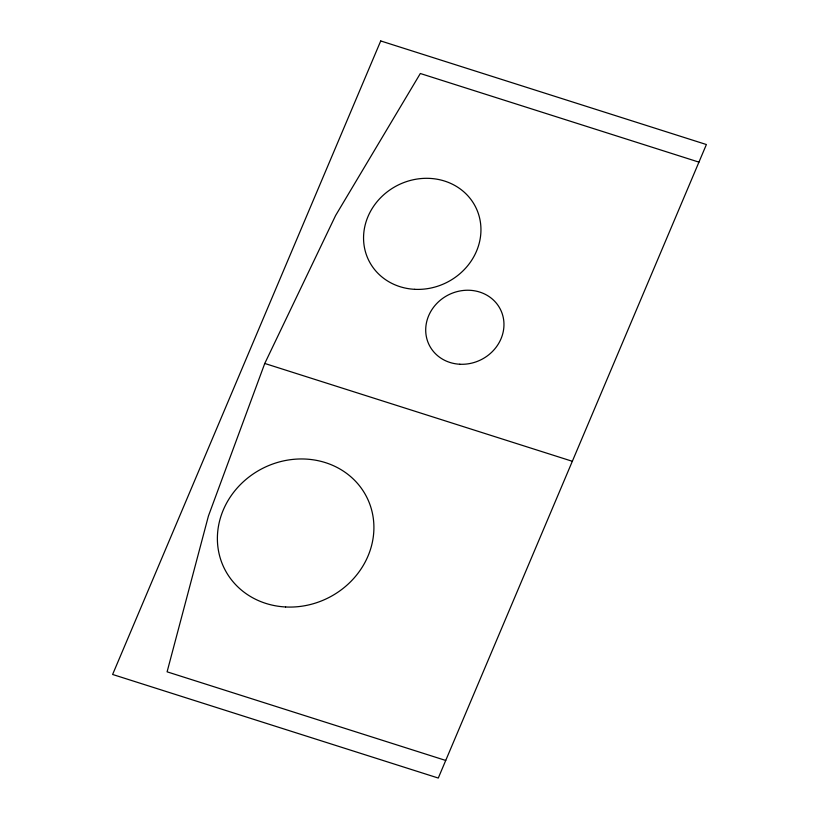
<?xml version="1.0" encoding="UTF-8"?>
<svg xmlns="http://www.w3.org/2000/svg" width="819" height="819" viewBox="0 0 819 819"><rect width="100%" height="100%" fill="white"/><g stroke="black" fill="none" stroke-linecap="round" stroke-linejoin="round"><path stroke-width="1.23" d="M698.945 162.131L420.321 73.505L335.595 215.53L264.762 363.462L208.425 516.011L167.096 671.826L445.72 760.452M264.762 363.462L572.338 461.292M380.722 40.95L112.612 674.467L438.278 778.05L706.387 144.533L380.722 40.95M285.596 606.971A79.638 72.584 -26.7 0 0 367.885 499.518A79.638 72.584 -26.7 0 0 233.446 492.567A79.638 72.584 -26.7 0 0 285.596 606.971M459.807 364.24A39.814 36.292 -26.7 0 0 500.952 310.514A39.814 36.292 -26.7 0 0 433.732 307.043A39.814 36.292 -26.7 0 0 459.807 364.24M414.721 289.322A59.726 54.433 -26.7 0 0 476.433 208.732A59.726 54.433 -26.7 0 0 375.604 203.522A59.726 54.433 -26.7 0 0 414.721 289.322"/></g></svg>
